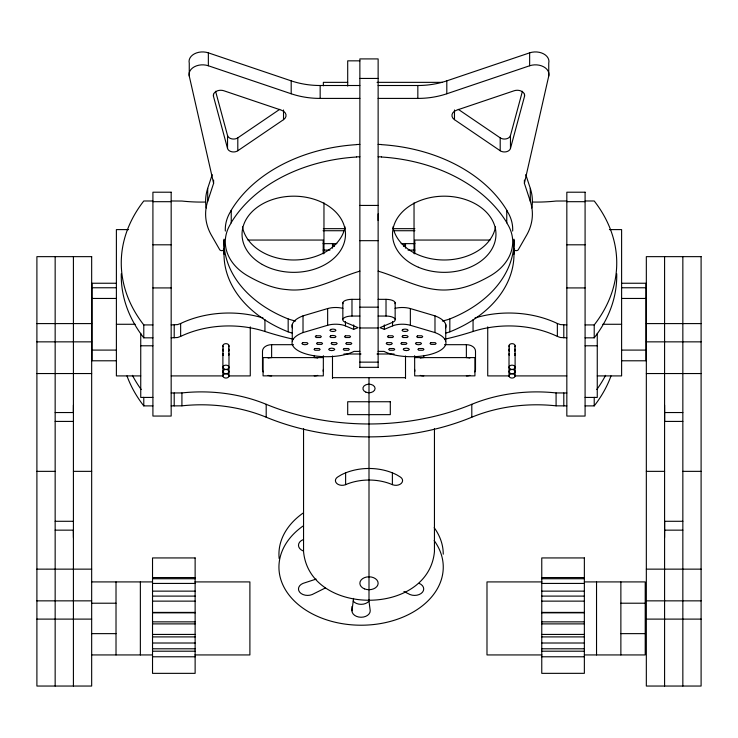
<?xml version="1.0" encoding="UTF-8"?>
<svg xmlns="http://www.w3.org/2000/svg" width="738" height="738" viewBox="0 0 738 738"><rect width="100%" height="100%" fill="white"/><g stroke="black" fill="none" stroke-linecap="round" stroke-linejoin="round"><path stroke-width="1.11" d="M378.133 220.524L378.133 213.891M73.413 405.134L73.357 412.542L55.156 412.542M664.587 537.568L664.643 521.286M368.779 599.533L370.227 610.796A9.133 6.457 0 0 1 361.094 617.254A9.133 6.457 0 0 1 351.971 610.796L353.557 598.407M513.98 249.057A2.251 1.596 0 0 0 515.788 250.616A2.251 1.596 0 0 0 518.316 249.675L526.046 236.169A80.027 56.586 0 0 0 530.299 201.271L524.395 183.338L548.74 76.06L548.74 63.154A13.487 9.539 0 0 0 543.638 53.874A13.487 9.539 0 0 0 529.644 52.85L446.804 80.857A67.149 47.481 0 0 1 417.837 85.507L378.133 85.507M454.479 109.98L454.479 119.667L500.198 150.746A6.125 4.336 0 0 0 506.305 151.751A6.125 4.336 0 0 0 510.465 148.439L510.465 135.524L522.412 91.272M510.465 148.439L524.497 96.438L524.497 94.289M206.197 208.015A80.027 56.586 0 0 1 207.701 188.365L212.212 174.648M224.02 249.057A2.251 1.596 0 0 1 222.212 250.616A2.251 1.596 0 0 1 219.684 249.675L211.954 236.169A80.027 56.586 0 0 1 207.701 201.271L213.605 183.338L213.605 180.109M215.588 91.272L227.535 135.524A6.125 4.336 0 0 0 231.695 138.845A6.125 4.336 0 0 0 237.802 137.84L279.711 109.344M213.503 94.289L213.503 96.438L227.535 148.439A6.125 4.336 0 0 0 231.695 151.751A6.125 4.336 0 0 0 237.802 150.746L283.521 119.667L283.521 109.98M325.393 587.955L312.165 594.551A9.133 6.457 0 0 1 299.693 592.19A9.133 6.457 0 0 1 303.041 583.371L316.113 579.099M378.133 316.048L386.02 316.048A9.188 3.699 0 0 1 394.47 318.299A9.188 3.699 0 0 1 392.662 322.303L379.932 327.663L384.332 329.351L392.561 325.892A13.524 5.443 0 0 1 410.356 325.274L434.986 332.58A34.686 13.957 0 0 1 434.71 353.05A34.686 13.957 0 0 1 384 351.389L378.133 351.389M359.867 351.389L354 351.389A34.686 13.957 0 0 1 303.29 353.05A34.686 13.957 0 0 1 303.014 332.58L327.644 325.274A13.524 5.443 0 0 1 345.439 325.892L353.668 329.351L358.068 327.663L345.338 322.303A9.188 3.699 0 0 1 343.53 318.299A9.188 3.699 0 0 1 351.98 316.048L359.867 316.048M263.023 317.958A86.401 61.097 0 0 0 180.644 323.493L177.6 324.591L171.17 324.923M293.078 339.157A250.164 176.889 0 0 1 264.942 331.473A86.401 61.097 0 0 0 180.644 336.399L177.6 337.506L171.17 337.829M359.867 271.15C335.993 278.069 312.884 292.691 287.027 289.6C272.746 288.576 259.555 282.626 247.295 275.606A58.837 43.311 0 0 1 231.243 222.858L231.243 210.496A58.837 43.311 0 0 0 225.33 231.059M378.133 98.412L417.837 98.412A67.149 47.481 0 0 0 446.804 93.772L529.644 65.765A13.487 9.539 0 0 1 543.638 66.789A13.487 9.539 0 0 1 548.74 76.06M292.313 327.764A34.686 13.957 0 0 1 303.014 315.873L327.644 308.558A13.524 5.443 0 0 1 342.93 308.355M303.549 428.529L303.549 551.59C309.609 616.451 428.391 616.451 434.451 551.59L434.451 428.529M356.5 144.519L359.867 144.417M356.5 156.871L359.867 156.77M171.17 392.976L181.917 392.93A128.643 90.958 0 0 1 266.197 404.304A203.854 144.141 0 0 0 471.803 404.304A128.643 90.958 0 0 1 556.083 392.93L566.83 392.976M171.17 405.891L181.917 405.835A128.643 90.958 0 0 1 266.197 417.21A203.854 144.141 0 0 0 471.803 417.21A128.643 90.958 0 0 1 556.083 405.835L566.83 405.891M359.867 60.839L347.699 60.839L347.699 86.088M359.867 78.44L378.133 78.44M347.699 82.352L323.355 82.352L323.355 85.802M377.053 82.352L442.348 82.352M213.605 183.338L189.26 76.06L189.26 63.154A13.487 9.539 0 0 1 194.362 53.874A13.487 9.539 0 0 1 208.356 52.85L291.196 80.857A67.149 47.481 0 0 0 320.163 85.507L359.867 85.507M189.26 76.06A13.487 9.539 0 0 1 194.362 66.789A13.487 9.539 0 0 1 208.356 65.765L291.196 93.772A67.149 47.481 0 0 0 320.163 98.412L359.867 98.412M152.914 200.985L143.781 200.985A181.788 128.541 0 0 0 143.781 324.923L143.781 337.829L152.914 337.829M171.17 200.985L181.917 201.04A128.643 90.958 0 0 0 205.791 202.028M566.83 200.985L556.083 201.04A128.643 90.958 0 0 1 532.209 202.028M585.086 200.985L594.219 200.985A181.788 128.541 0 0 1 594.219 324.923L594.219 337.829L585.086 337.829M152.914 201.686L171.17 201.686M566.83 201.686L585.086 201.686M359.867 205.432L378.133 205.432M323.355 228.66L345.485 228.66M393.096 228.66L414.857 228.66M128.569 229.601L116.392 229.601L116.392 375.91L140.737 375.91M609.431 229.601L621.608 229.601L621.608 375.91L597.263 375.91M323.069 230.726L343.742 230.726M394.258 230.726L414.931 230.726M247.977 240.053L323.216 240.053L323.216 253.798M490.023 240.053L414.784 240.053L414.784 253.798M359.867 240.671L378.133 240.671M323.069 243.641L336.851 243.641M401.149 243.641L414.931 243.641M152.914 244.804L171.17 244.804M566.83 244.804L585.086 244.804M323.069 250.09L329.96 250.09M408.04 250.09L414.931 250.09M116.392 283.244L92.056 283.244L92.056 360.79L116.392 360.79M621.608 283.244L645.944 283.244L645.944 360.79L621.608 360.79M92.056 287.765L116.392 287.765M621.608 287.765L645.944 287.765M152.914 287.921L171.17 287.921M566.83 287.921L585.086 287.921M92.056 298.456L116.392 298.456M621.608 298.456L645.944 298.456M342.93 303.696A9.188 3.699 0 0 1 351.98 299.342L359.867 299.342M378.133 299.342L386.02 299.342A9.188 3.699 0 0 1 395.07 303.696M359.867 307.165L378.133 307.165M36.9 323.595L91.669 323.595M646.331 323.595L701.1 323.595M116.392 324.277L135.202 324.277M602.798 324.277L621.608 324.277M143.781 324.923L152.914 324.923M474.977 317.958A86.401 61.097 0 0 1 557.356 323.493L560.4 324.591L566.83 324.923M585.086 324.923L594.219 324.923M359.867 327.986L378.133 327.986M444.922 339.157A250.164 176.889 0 0 0 473.058 331.473A86.401 61.097 0 0 1 557.356 336.399L560.4 337.506L566.83 337.829M36.9 341.851L91.669 341.851M646.331 341.851L701.1 341.851M263.189 371.897A9.133 6.457 0 0 1 262.497 369.434L262.497 351.14A9.133 6.457 0 0 1 271.63 344.683L293.503 344.683M444.497 344.683L466.37 344.683A9.133 6.457 0 0 1 475.503 351.14L475.503 369.434A9.133 6.457 0 0 1 474.811 371.897M140.737 345.79L152.914 345.79M585.086 345.79L597.263 345.79M92.056 350.089L116.392 350.089M621.608 350.089L645.944 350.089M343.899 354L361.011 354M376.989 354L394.101 354M323.318 357.598L263.069 357.598L263.069 375.854L323.318 375.854L323.355 355.716M414.682 357.598L474.931 357.598L474.931 375.854L414.682 375.854L414.645 355.716M359.867 362.146L378.133 362.146M359.867 367.33L378.133 367.33M36.9 373.548L91.669 373.548M646.331 373.548L701.1 373.548M171.234 375.91L222.784 375.91M228.512 375.91L250.274 375.91L250.274 326.869M509.488 375.91L487.726 375.91L487.726 326.869M515.216 375.91L566.766 375.91M332.487 377.671L405.513 377.671M152.914 397.431L140.737 397.431L140.737 333.336M585.086 397.431L597.263 397.431L597.263 333.336M126.982 375.91A181.788 128.541 0 0 0 143.781 405.891L152.914 405.891M585.086 405.891L594.219 405.891A181.788 128.541 0 0 0 611.018 375.91M664.587 405.134L664.643 412.542L682.844 412.542M55.156 421.416L73.413 421.416M664.587 421.416L682.844 421.416M36.9 471.351L55.156 471.351M73.413 471.351L91.669 471.351M646.331 471.351L664.587 471.351M682.844 471.351L701.1 471.351M55.156 521.286L73.413 521.286M664.587 521.286L682.844 521.286M55.156 530.152L73.357 530.152L73.413 537.568M664.643 530.152L682.844 530.152M36.9 569.146L91.669 569.146M646.331 569.146L701.1 569.146M152.526 577.55L195.127 577.55M541.766 577.55L584.358 577.55M152.526 578.74L195.127 578.74M541.766 578.74L584.358 578.74M91.669 581.913L152.526 581.913M194.915 581.913L249.896 581.913L249.896 654.938L194.915 654.938M541.978 581.913L486.988 581.913L486.988 654.938L541.978 654.938M584.358 581.913L645.215 581.913L645.215 654.938L584.358 654.938M152.526 583.426L195.127 583.426M541.766 583.426L584.358 583.426M152.526 591.138L195.127 591.138M541.766 591.138L584.358 591.138M152.526 596.101L195.127 596.101M541.766 596.101L584.358 596.101M36.9 600.852L91.669 600.852M646.331 600.852L701.1 600.852M152.526 601.129L195.127 601.129M541.766 601.129L584.358 601.129M91.669 603.214L116.014 603.214M620.87 603.214L645.215 603.214M152.526 612.411L195.127 612.411M541.766 612.411L584.358 612.411M152.526 612.835L195.127 612.835M541.766 612.835L584.358 612.835M36.9 619.108L91.669 619.108M646.331 619.108L701.1 619.108M152.526 621.857L195.127 621.857M541.766 621.857L584.358 621.857M152.526 623.887L195.127 623.887M541.766 623.887L584.358 623.887M91.669 633.638L116.014 633.638M620.87 633.638L645.215 633.638M152.526 634.431L195.127 634.431M541.766 634.431L584.358 634.431M152.526 636.903L195.127 636.903M541.766 636.903L584.358 636.903M152.526 643.01L195.127 643.01M541.766 643.01L584.358 643.01M152.526 648.794L195.127 648.794M541.766 648.794L584.358 648.794M152.526 651.202L195.127 651.202M541.766 651.202L584.358 651.202M91.669 654.938L152.526 654.938M152.526 656.783L195.127 656.783M541.766 656.783L584.358 656.783M378.133 144.417L381.5 144.519M378.133 156.77L381.5 156.871M395.07 308.355A13.524 5.443 0 0 1 410.356 308.558L434.986 315.873A34.686 13.957 0 0 1 445.687 327.764M378.133 271.15C402.007 278.069 425.116 292.691 450.973 289.6C465.254 288.576 478.445 282.626 490.705 275.606A58.837 43.311 0 0 0 506.757 222.858L506.757 210.496A58.837 43.311 0 0 1 512.67 231.059M403.917 591.507L410.024 594.551A9.133 6.457 0 0 0 422.496 592.19A9.133 6.457 0 0 0 419.156 583.371M458.289 109.344L500.198 137.84A6.125 4.336 0 0 0 506.305 138.845A6.125 4.336 0 0 0 510.465 135.524M525.788 174.648L530.299 188.365A80.027 56.586 0 0 1 531.803 208.015M682.844 256.649L682.844 686.045M664.643 412.542L664.643 421.416M664.587 256.649L664.587 686.045M620.87 581.913L620.87 654.938M596.535 581.913L596.535 654.938M594.219 397.284L594.219 405.891M563.795 324.923L563.795 337.829M563.795 392.976L563.795 405.891M557.356 323.493L557.356 336.399M556.083 392.93L556.083 405.835M530.299 188.365L530.299 201.271M529.644 52.85L529.644 65.765M524.395 180.109L524.395 183.338M515.106 345.79L515.106 375.91A3.044 2.149 0 0 1 510.539 377.773A3.044 2.149 0 0 1 510.539 374.046A3.044 2.149 0 0 1 515.106 375.91M513.98 240.053L513.98 254.223A125.829 88.975 0 0 1 449.829 331.842A52.555 37.158 0 0 1 445.632 333.142M509.017 345.79L509.017 375.91M500.198 137.84L500.198 150.746M473.058 319.637L473.058 331.473M471.803 404.304L471.803 417.21M466.37 344.683L466.37 357.598A9.133 6.457 0 0 1 469.866 358.087M513.952 239.167A180.386 127.554 0 0 1 513.98 241.317A125.829 88.975 0 0 1 449.829 318.927L449.829 331.842M446.804 80.857L446.804 93.772M445.734 324.489L445.734 341.205M434.986 315.873L434.986 332.58M423.778 355.448L423.778 357.598A9.133 6.457 0 0 0 420.282 358.087M417.837 85.507L417.837 98.412M414.036 202.849L414.036 253.641M410.356 308.558L410.356 325.274M405.513 243.549L405.513 248.143M405.513 355.993L405.513 378.382M395.153 302.626L395.153 319.333M392.561 321.436L392.561 325.892M392.385 472.818L392.385 484.645A45.193 31.955 0 0 0 345.615 484.645A6.725 4.76 0 0 1 336.685 483.372A6.725 4.76 0 0 1 337.736 476.979L341.122 474.921A47.195 33.376 0 0 1 396.878 474.921L400.264 476.979A6.725 4.76 0 0 1 401.315 483.372A6.725 4.76 0 0 1 392.385 484.645M386.02 299.342L386.02 316.048M384.332 324.895L384.332 329.351M378.133 367.506L378.133 58.911L359.867 58.911L359.867 367.506M369 377.671L369 600.188M353.668 324.895L353.668 329.351M351.98 299.342L351.98 316.048M351.971 606.498L351.971 610.796M345.615 472.818L345.615 484.645M345.439 321.436L345.439 325.892M342.847 302.626L342.847 319.333M332.487 243.549L332.487 248.143M332.487 355.993L332.487 378.382M327.644 308.558L327.644 325.274M323.964 202.849L323.964 253.641M320.163 85.507L320.163 98.412M314.222 355.448L314.222 357.598A9.133 6.457 0 0 1 317.718 358.087M303.014 315.873L303.014 332.58M292.266 324.489L292.266 341.205M291.196 80.857L291.196 93.772M224.048 239.167A180.386 127.554 0 0 0 224.02 241.317A125.829 88.975 0 0 0 288.171 318.927L288.171 331.842A52.555 37.158 0 0 0 292.368 333.142M271.63 344.683L271.63 357.598A9.133 6.457 0 0 0 268.134 358.087M266.197 404.304L266.197 417.21M264.942 319.637L264.942 331.473M237.802 137.84L237.802 150.746M228.983 345.79L228.983 375.91A3.044 2.149 0 0 1 224.417 377.773A3.044 2.149 0 0 1 224.417 374.046A3.044 2.149 0 0 1 228.983 375.91M227.535 135.524L227.535 148.439M224.02 240.053L224.02 254.223A125.829 88.975 0 0 0 288.171 331.842M222.894 345.79L222.894 375.91M208.356 52.85L208.356 65.765M207.701 188.365L207.701 201.271M181.917 392.93L181.917 405.835M180.644 323.493L180.644 336.399M174.205 324.923L174.205 337.829M174.205 392.976L174.205 405.891M143.781 397.284L143.781 405.891M140.358 581.913L140.358 654.938M116.014 581.913L116.014 654.938M73.413 256.649L73.413 686.045M55.156 256.649L55.156 686.045M434.175 540.576A82.158 58.09 0 0 1 405.992 615.778A82.158 58.09 0 0 1 297.303 603.73A82.158 58.09 0 0 1 303.004 526.046M303.041 550.871A9.133 6.457 0 0 1 303.041 539.69M279.167 558.555A82.158 58.09 0 0 1 303.004 513.131M434.175 527.67A82.158 58.09 0 0 1 443.252 554.21M369 601.119A9.133 6.457 0 0 1 353.188 601.119M513.814 248.844A180.386 127.554 0 0 1 513.98 254.223M449.829 318.927A52.555 37.158 0 0 1 442.385 321.039M224.02 254.223A180.386 127.554 0 0 1 224.186 248.844M295.615 321.039A52.555 37.158 0 0 1 288.171 318.927M495.521 226.88A51.725 38.081 0 0 1 444.239 259.988A51.725 38.081 0 0 1 392.948 226.88M381.481 144.648A151.115 111.244 0 0 1 506.905 210.45M381.481 157.009A151.115 111.244 0 0 1 506.905 222.802M345.052 226.88A51.725 38.081 0 0 1 293.761 259.988A51.725 38.081 0 0 1 242.479 226.88M231.095 210.45A151.115 111.244 0 0 1 356.519 144.648M231.095 222.802A151.115 111.244 0 0 1 356.519 157.009M213.503 96.438A7.352 5.203 0 0 1 216.234 91.346A7.352 5.203 0 0 1 223.891 90.774L281.353 110.174A8.266 5.839 0 0 1 283.521 119.667M524.497 96.438A7.352 5.203 0 0 0 521.766 91.346A7.352 5.203 0 0 0 514.109 90.774L456.647 110.174A8.266 5.839 0 0 0 454.479 119.667M514.7 349.019A3.044 2.149 0 0 1 514.7 351.168M509.432 351.168A3.044 2.149 0 0 1 509.432 349.019M509.432 346.869A3.044 2.149 0 0 1 512.061 343.64A3.044 2.149 0 0 1 514.7 346.869M514.7 353.317A3.044 2.149 0 0 1 514.7 355.476M509.432 355.476A3.044 2.149 0 0 1 509.432 353.317M228.568 349.019A3.044 2.149 0 0 1 228.568 351.168M223.3 351.168A3.044 2.149 0 0 1 223.3 349.019M223.3 346.869A3.044 2.149 0 0 1 225.939 343.64A3.044 2.149 0 0 1 228.568 346.869M228.568 353.317A3.044 2.149 0 0 1 228.568 355.476M223.3 355.476A3.044 2.149 0 0 1 223.3 353.317M141.189 389.516A181.788 128.541 0 0 1 132.416 375.338M323.355 369.434A9.133 6.457 0 0 1 323.041 371.103M317.718 375.393A9.133 6.457 0 0 1 314.222 375.882M271.63 375.882A9.133 6.457 0 0 1 268.134 375.393M605.584 375.338A181.788 128.541 0 0 1 596.811 389.516M423.778 375.882A9.133 6.457 0 0 1 420.282 375.393M414.959 371.103A9.133 6.457 0 0 1 414.645 369.434M469.866 375.393A9.133 6.457 0 0 1 466.37 375.882M143.781 337.829A181.788 128.541 0 0 1 121.29 273.706M616.71 273.706A181.788 128.541 0 0 1 594.219 337.829M404.267 244.499A36.513 25.821 0 0 1 403.465 246.335M334.535 246.335A36.513 25.821 0 0 1 333.733 244.499M302.774 342.653L301.879 343.511L302.774 344.378L304.923 344.738L307.073 344.378L307.967 343.511L307.073 342.653L302.774 342.653M316.159 335.79L315.274 336.657L316.159 337.524L320.467 337.524L321.353 336.657L320.467 335.79L316.159 335.79M330.772 329.434L329.877 330.292L330.772 331.159L332.921 331.519L335.07 331.159L335.965 330.292L335.07 329.434L332.921 329.074L330.772 329.434M317.377 342.653L316.491 343.511L317.377 344.378L321.685 344.378L322.571 343.511L321.685 342.653L317.377 342.653M314.941 348.521L314.056 349.388L314.941 350.255L319.25 350.255L320.135 349.388L319.25 348.521L314.941 348.521M330.772 335.79L329.877 336.657L330.772 337.524L335.07 337.524L335.965 336.657L335.07 335.79L332.921 335.439L330.772 335.79M331.98 342.653L331.094 343.511L331.98 344.378L334.139 344.738L336.288 344.378L337.183 343.511L336.288 342.653L331.98 342.653M329.554 348.521L328.659 349.388L329.554 350.255L331.703 350.615L333.853 350.255L334.748 349.388L333.853 348.521L331.703 348.17L329.554 348.521M345.375 335.79L344.48 336.657L345.375 337.524L349.674 337.524L350.568 336.657L349.674 335.79L345.375 335.79M346.592 342.653L345.698 343.511L346.592 344.378L350.891 344.378L351.786 343.511L350.891 342.653L346.592 342.653M344.157 348.521L343.262 349.388L344.157 350.255L348.456 350.255L349.351 349.388L348.456 348.521L344.157 348.521M388.326 335.79L387.432 336.657L388.326 337.524L392.625 337.524L393.52 336.657L392.625 335.79L388.326 335.79M387.109 342.653L386.214 343.511L387.109 344.378L389.258 344.738L391.408 344.378L392.302 343.511L391.408 342.653L387.109 342.653M402.93 329.434L402.035 330.292L402.93 331.159L405.079 331.519L407.228 331.159L408.123 330.292L407.228 329.434L405.079 329.074L402.93 329.434M389.544 348.521L388.649 349.388L389.544 350.255L393.843 350.255L394.738 349.388L393.843 348.521L389.544 348.521M402.93 335.79L402.035 336.657L402.93 337.524L407.228 337.524L408.123 336.657L407.228 335.79L405.079 335.439L402.93 335.79M401.712 342.653L400.817 343.511L401.712 344.378L406.02 344.378L406.906 343.511L406.02 342.653L401.712 342.653M404.147 348.521L403.252 349.388L404.147 350.255L406.297 350.615L408.446 350.255L409.341 349.388L408.446 348.521L406.297 348.17L404.147 348.521M417.533 335.79L416.647 336.657L417.533 337.524L421.841 337.524L422.726 336.657L421.841 335.79L417.533 335.79M416.315 342.653L415.429 343.511L416.315 344.378L418.474 344.738L420.623 344.378L421.509 343.511L420.623 342.653L416.315 342.653M418.75 348.521L417.865 349.388L418.75 350.255L423.059 350.255L423.944 349.388L423.059 348.521L418.75 348.521M430.927 342.653L430.033 343.511L430.927 344.378L435.226 344.378L436.121 343.511L435.226 342.653L430.927 342.653M171.17 192.212L152.914 192.212L152.914 416.057L171.17 416.057L171.17 192.212M585.086 192.212L566.83 192.212L566.83 416.057L585.086 416.057L585.086 192.212M91.669 256.649L36.9 256.649L36.9 686.045L91.669 686.045L91.669 256.649M701.1 256.649L646.331 256.649L646.331 686.045L701.1 686.045L701.1 256.649M390.301 401.74L347.699 401.74L347.699 414.645L390.301 414.645L390.301 401.74M195.127 557.937L152.526 557.937L152.526 673.351L195.127 673.351L195.127 557.937M584.358 557.937L541.766 557.937L541.766 673.351L584.358 673.333L584.358 557.937M364.434 588.85A9.133 6.457 0 0 0 378.133 583.26A9.133 6.457 0 0 0 364.434 577.67A9.133 6.457 0 0 0 364.434 588.85M418.372 267.239A51.725 38.081 0 0 0 495.964 234.26A51.725 38.081 0 0 0 418.372 201.289A51.725 38.081 0 0 0 418.372 267.239M262.276 264.472A51.725 38.081 0 0 0 345.052 239.232A51.725 38.081 0 0 0 273.964 199.085A51.725 38.081 0 0 0 262.276 264.472M509.912 373.133A3.044 2.149 0 0 0 515.004 372.164A3.044 2.149 0 0 0 511.277 369.535A3.044 2.149 0 0 0 509.912 373.133M510.539 369.166A3.044 2.149 0 0 0 515.106 367.303A3.044 2.149 0 0 0 510.539 365.439A3.044 2.149 0 0 0 510.539 369.166M223.78 373.133A3.044 2.149 0 0 0 228.872 372.164A3.044 2.149 0 0 0 225.145 369.535A3.044 2.149 0 0 0 223.78 373.133M224.417 369.166A3.044 2.149 0 0 0 228.983 367.303A3.044 2.149 0 0 0 224.417 365.439A3.044 2.149 0 0 0 224.417 369.166M365.956 392.201A6.088 4.299 0 0 0 375.089 388.474A6.088 4.299 0 0 0 365.956 384.747A6.088 4.299 0 0 0 365.956 392.201"/></g></svg>
